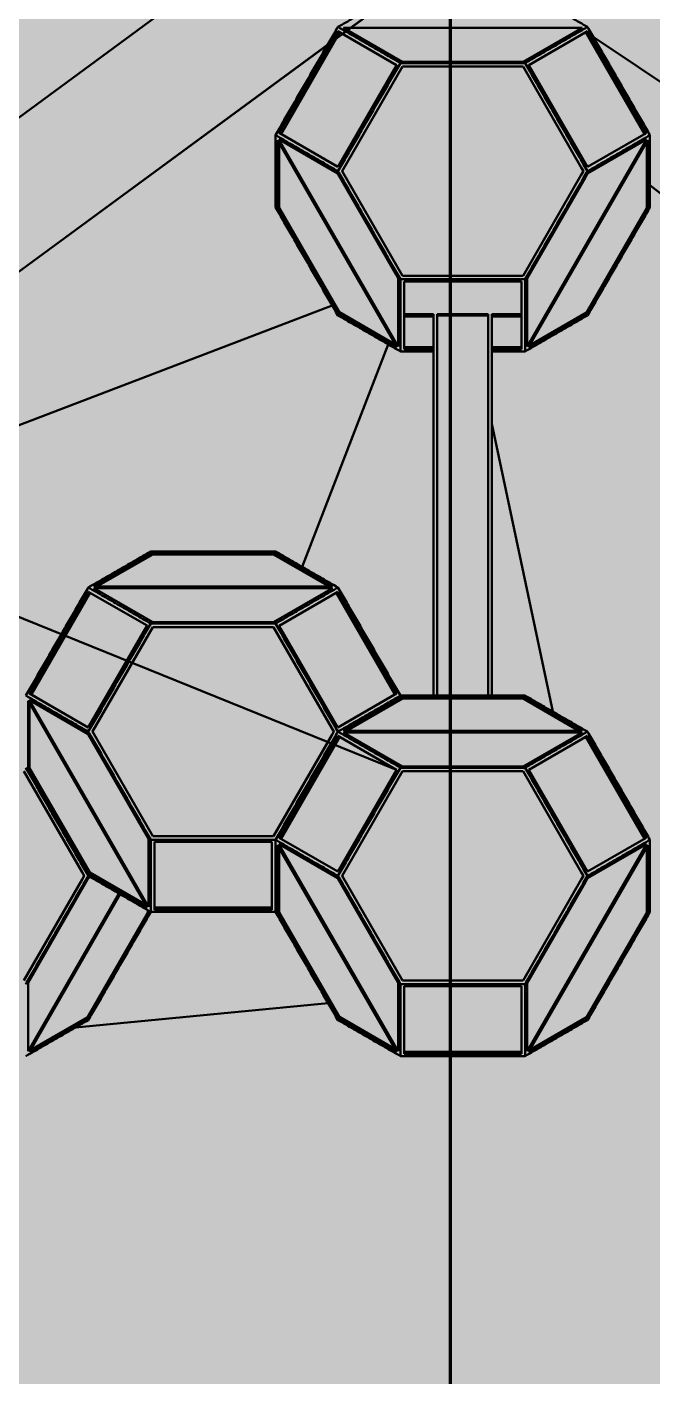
# Model space of a CAD drawing. Header units: millimetres. Extents: x 401 to 30661, y 2016 to 22119.
# Drawn here: x 6500.9 to 6574.5, y 13621.5 to 13780.3 of the extents above; entities that cross this region are included whole.
import ezdxf

# ---------------------------------------------------------------- set-up
doc = ezdxf.new("R2010")
doc.units = ezdxf.units.MM
doc.layers.add('1ST', color=51, linetype='Continuous', lineweight=50, true_color=0x7debff)
doc.layers.add('3RD', color=140, linetype='Continuous', lineweight=25, true_color=0x7debff)
doc.layers.add('BACKGROUND', color=7, linetype='Continuous', true_color=0x000000)
doc.layers.add('GLOW-CYAN', color=7, linetype='Continuous', lineweight=100, true_color=0x7debff, transparency=0.8)
doc.layers.add('GLOW-CYAN-2', color=7, linetype='Continuous', lineweight=50, true_color=0x7debff, transparency=0.8)
doc.layers.add('LAYOUT', color=83, linetype='Continuous', lineweight=50, true_color=0x7debff, plot=False)

msp = doc.modelspace()

# ---------------------------------------------------------------- hatches: boundary and pattern name
at = {"layer": 'BACKGROUND'}
h = msp.add_hatch(color=256, dxfattribs=at)
h.dxf.hatch_style = 1
h.paths.add_polyline_path([(400.723, 2015.745), (30660.634, 2015.745), (30660.634, 22119.328), (400.723, 22119.328)])

# ---------------------------------------------------------------- linework, layer by layer
at = {"layer": '1ST', "true_color": 0x39ffb0}
msp.add_circle((6531.7, 13769.252), 529.701, dxfattribs=at)
at = {"layer": '3RD'}
for p, q in [((6544.383, 13692.826), (6127.34, 13861.609)), ((6530.592, 13792.167), (6448.407, 13731.772)), ((6544.819, 13784.495), (6456.169, 13719.347)), ((6530.559, 13767.776), (6537.471, 13779.748)), ((6537.686, 13779.624), (6530.774, 13767.652)), ((6537.471, 13779.748), (6544.383, 13775.757)), ((6538.204, 13780.111), (6538.112, 13780.164)), ((6566.224, 13780.164), (6538.112, 13780.164)), ((6545.064, 13776.151), (6538.204, 13780.111)), ((6566.224, 13780.164), (6559.272, 13776.151)), ((6559.946, 13775.754), (6566.858, 13779.744)), ((6573.555, 13767.648), (6566.643, 13779.62)), ((6566.858, 13779.744), (6566.865, 13779.732)), ((6566.865, 13779.732), (6573.77, 13767.772)), ((6567.525, 13779.108), (6685.437, 13699.806)), ((6558.783, 13776.151), (6545.064, 13776.151)), ((6559.272, 13776.151), (6558.783, 13776.151)), ((6544.383, 13775.757), (6537.471, 13763.786)), ((6537.96, 13763.282), (6545.064, 13775.586)), ((6545.064, 13775.586), (6545.553, 13775.586)), ((6545.553, 13775.586), (6559.272, 13775.586)), ((6559.272, 13775.586), (6566.132, 13763.705)), ((6566.858, 13763.782), (6559.946, 13775.754)), ((6530.367, 13758.898), (6530.367, 13766.913)), ((6544.412, 13742.586), (6530.367, 13766.913)), ((6530.511, 13767.018), (6530.611, 13766.96)), ((6530.511, 13767.018), (6544.575, 13742.658)), ((6530.551, 13759.004), (6530.551, 13766.595)), ((6537.471, 13763.786), (6530.559, 13767.776)), ((6530.611, 13766.96), (6537.471, 13762.999)), ((6559.761, 13742.666), (6573.818, 13767.014)), ((6573.969, 13766.913), (6559.924, 13742.586)), ((6573.77, 13767.772), (6566.865, 13763.786)), ((6566.865, 13762.999), (6573.818, 13767.014)), ((6573.859, 13758.961), (6573.859, 13766.722)), ((6573.969, 13766.913), (6573.969, 13766.819)), ((6573.969, 13766.819), (6573.969, 13758.898)), ((6545.064, 13750.977), (6537.96, 13763.282)), ((6566.132, 13763.705), (6566.376, 13763.282)), ((6566.376, 13763.282), (6566.132, 13762.858)), ((6566.865, 13763.786), (6566.858, 13763.782)), ((6537.471, 13762.999), (6544.331, 13751.118)), ((6566.132, 13762.858), (6559.272, 13750.977)), ((6559.761, 13750.695), (6566.621, 13762.576)), ((6566.621, 13762.576), (6566.865, 13762.999)), ((6574.213, 13761.621), (6677.529, 13681.222)), ((6530.551, 13759.004), (6530.367, 13758.898)), ((6537.471, 13746.593), (6530.367, 13758.898)), ((6537.655, 13746.699), (6530.551, 13759.004)), ((6566.755, 13746.657), (6573.859, 13758.961)), ((6573.969, 13758.898), (6567.109, 13747.016)), ((6573.859, 13758.961), (6573.969, 13758.898)), ((6544.331, 13751.118), (6544.575, 13750.695)), ((6544.575, 13750.695), (6544.575, 13750.413)), ((6545.553, 13750.977), (6545.064, 13750.977)), ((6559.272, 13750.977), (6545.553, 13750.977)), ((6559.761, 13742.774), (6559.761, 13750.695)), ((6544.575, 13750.413), (6544.575, 13742.658)), ((6545.256, 13750.302), (6559.08, 13750.302)), ((6545.256, 13742.32), (6545.256, 13750.302)), ((6559.08, 13750.302), (6559.08, 13742.32)), ((6536.793, 13747.485), (6461.054, 13718.534)), ((6537.655, 13746.699), (6537.471, 13746.593)), ((6537.715, 13746.452), (6537.471, 13746.593)), ((6544.228, 13742.904), (6537.655, 13746.699)), ((6544.412, 13742.586), (6537.715, 13746.452)), ((6548.731, 13746.437), (6545.256, 13746.437)), ((6545.256, 13746.185), (6545.256, 13746.437)), ((6548.731, 13746.185), (6545.256, 13746.185)), ((6548.731, 13746.437), (6548.731, 13701.564)), ((6555.168, 13746.437), (6549.168, 13746.437)), ((6549.168, 13701.564), (6549.168, 13746.437)), ((6555.168, 13746.315), (6549.168, 13746.315)), ((6555.168, 13746.437), (6555.168, 13701.564)), ((6559.08, 13746.437), (6555.605, 13746.437)), ((6555.605, 13701.564), (6555.605, 13746.437)), ((6559.08, 13746.185), (6555.605, 13746.185)), ((6559.08, 13746.437), (6559.08, 13746.185)), ((6566.865, 13746.593), (6559.924, 13742.586)), ((6560.034, 13742.777), (6566.755, 13746.657)), ((6566.755, 13746.657), (6566.865, 13746.593)), ((6567.109, 13747.016), (6566.865, 13746.593)), ((6543.387, 13742.895), (6533.243, 13716.733)), ((6545.256, 13742.569), (6548.731, 13742.569)), ((6555.605, 13742.569), (6559.08, 13742.569)), ((6559.761, 13742.666), (6559.761, 13742.774)), ((6548.731, 13742.32), (6545.256, 13742.32)), ((6559.08, 13742.32), (6555.605, 13742.32)), ((6562.772, 13699.684), (6555.605, 13733.545)), ((6508.729, 13714.386), (6515.67, 13718.393)), ((6515.67, 13718.181), (6509.096, 13714.386)), ((6515.67, 13718.181), (6515.67, 13718.393)), ((6515.67, 13718.393), (6516.159, 13718.393)), ((6529.878, 13718.181), (6515.67, 13718.181)), ((6516.159, 13718.393), (6529.878, 13718.393)), ((6529.878, 13718.181), (6529.878, 13718.393)), ((6529.878, 13718.393), (6536.738, 13714.433)), ((6536.452, 13714.386), (6529.878, 13718.181)), ((6508.81, 13714.151), (6508.718, 13714.204)), ((6536.83, 13714.204), (6508.718, 13714.204)), ((6508.729, 13714.386), (6536.819, 13714.386)), ((6515.67, 13710.19), (6508.81, 13714.151)), ((6536.83, 13714.204), (6529.878, 13710.19)), ((6536.738, 13714.433), (6536.819, 13714.386)), ((6501.165, 13701.816), (6508.077, 13713.788)), ((6508.292, 13713.663), (6501.38, 13701.692)), ((6508.077, 13713.788), (6514.989, 13709.797)), ((6530.552, 13709.793), (6537.464, 13713.784)), ((6544.161, 13701.688), (6537.249, 13713.659)), ((6537.464, 13713.784), (6537.471, 13713.772)), ((6537.471, 13713.772), (6544.376, 13701.812)), ((6514.989, 13709.797), (6508.077, 13697.825)), ((6508.566, 13697.321), (6515.67, 13709.626)), ((6529.389, 13710.19), (6515.67, 13710.19)), ((6515.67, 13709.626), (6516.159, 13709.626)), ((6516.159, 13709.626), (6529.878, 13709.626)), ((6529.878, 13710.19), (6529.389, 13710.19)), ((6529.878, 13709.626), (6536.738, 13697.744)), ((6537.464, 13697.821), (6530.552, 13709.793)), ((6508.077, 13697.825), (6501.165, 13701.816)), ((6544.376, 13701.812), (6537.471, 13697.825)), ((6538.123, 13697.415), (6545.064, 13701.423)), ((6545.064, 13701.211), (6545.064, 13701.423)), ((6545.064, 13701.423), (6545.553, 13701.423)), ((6545.553, 13701.423), (6559.272, 13701.423)), ((6559.272, 13701.211), (6559.272, 13701.423)), ((6559.272, 13701.423), (6566.132, 13697.462)), ((6500.973, 13692.937), (6500.973, 13700.952)), ((6515.018, 13676.625), (6500.973, 13700.952)), ((6501.117, 13701.057), (6501.217, 13700.999)), ((6501.117, 13701.057), (6515.181, 13676.698)), ((6501.157, 13693.044), (6501.157, 13700.634)), ((6501.217, 13700.999), (6508.077, 13697.039)), ((6545.064, 13701.211), (6538.49, 13697.415)), ((6559.272, 13701.211), (6545.064, 13701.211)), ((6565.846, 13697.415), (6559.272, 13701.211)), ((6508.077, 13697.039), (6514.937, 13685.158)), ((6515.67, 13685.017), (6508.566, 13697.321)), ((6536.738, 13696.898), (6529.878, 13685.017)), ((6530.559, 13684.845), (6537.471, 13696.817)), ((6537.686, 13696.693), (6530.774, 13684.721)), ((6536.738, 13697.744), (6536.982, 13697.321)), ((6536.982, 13697.321), (6536.738, 13696.898)), ((6537.471, 13697.825), (6537.464, 13697.821)), ((6537.471, 13696.817), (6544.383, 13692.826)), ((6538.204, 13697.18), (6538.112, 13697.233)), ((6566.224, 13697.233), (6538.112, 13697.233)), ((6538.123, 13697.415), (6566.213, 13697.415)), ((6545.064, 13693.22), (6538.204, 13697.18)), ((6566.224, 13697.233), (6559.272, 13693.22)), ((6559.946, 13692.823), (6566.858, 13696.813)), ((6566.132, 13697.462), (6566.213, 13697.415)), ((6573.555, 13684.717), (6566.643, 13696.689)), ((6566.858, 13696.813), (6566.865, 13696.802)), ((6566.865, 13696.802), (6573.77, 13684.841)), ((6500.484, 13692.655), (6507.344, 13680.774)), ((6501.157, 13693.044), (6500.973, 13692.937)), ((6508.077, 13680.633), (6500.973, 13692.937)), ((6508.261, 13680.739), (6501.157, 13693.044)), ((6544.383, 13692.826), (6537.471, 13680.855)), ((6537.96, 13680.351), (6545.064, 13692.655)), ((6558.783, 13693.22), (6545.064, 13693.22)), ((6545.064, 13692.655), (6545.553, 13692.655)), ((6545.553, 13692.655), (6559.272, 13692.655)), ((6559.272, 13693.22), (6558.783, 13693.22)), ((6559.272, 13692.655), (6566.132, 13680.774)), ((6566.858, 13680.851), (6559.946, 13692.823)), ((6514.937, 13685.158), (6515.181, 13684.734)), ((6515.181, 13684.734), (6515.181, 13684.452)), ((6515.181, 13684.452), (6515.181, 13676.698)), ((6516.159, 13685.017), (6515.67, 13685.017)), ((6515.862, 13684.341), (6529.686, 13684.341)), ((6515.862, 13676.36), (6515.862, 13684.341)), ((6529.878, 13685.017), (6516.159, 13685.017)), ((6529.686, 13684.341), (6529.686, 13676.36)), ((6530.367, 13675.967), (6530.367, 13683.982)), ((6544.412, 13659.655), (6530.367, 13683.982)), ((6530.511, 13684.087), (6530.611, 13684.029)), ((6530.511, 13684.087), (6544.575, 13659.727)), ((6537.471, 13680.855), (6530.559, 13684.845)), ((6530.611, 13684.029), (6537.471, 13680.068)), ((6559.761, 13659.735), (6573.818, 13684.083)), ((6573.969, 13683.982), (6559.924, 13659.655)), ((6573.77, 13684.841), (6566.865, 13680.855)), ((6566.865, 13680.068), (6573.818, 13684.083)), ((6573.859, 13676.031), (6573.859, 13683.791)), ((6573.969, 13683.982), (6573.969, 13683.888)), ((6573.969, 13683.888), (6573.969, 13675.967)), ((6530.551, 13676.073), (6530.551, 13683.664)), ((6507.344, 13680.774), (6507.588, 13680.351)), ((6508.261, 13680.739), (6508.077, 13680.633)), ((6508.322, 13680.492), (6508.077, 13680.633)), ((6514.835, 13676.943), (6508.261, 13680.739)), ((6566.132, 13680.774), (6566.376, 13680.351)), ((6566.865, 13680.855), (6566.858, 13680.851)), ((6507.344, 13679.927), (6500.484, 13668.046)), ((6500.973, 13667.764), (6507.833, 13679.645)), ((6507.588, 13680.351), (6507.344, 13679.927)), ((6507.833, 13679.645), (6508.077, 13680.068)), ((6508.077, 13680.068), (6508.322, 13680.21)), ((6515.018, 13676.625), (6508.322, 13680.492)), ((6537.471, 13680.068), (6544.331, 13668.187)), ((6545.064, 13668.046), (6537.96, 13680.351)), ((6566.132, 13679.927), (6559.272, 13668.046)), ((6559.761, 13667.764), (6566.621, 13679.645)), ((6566.376, 13680.351), (6566.132, 13679.927)), ((6566.621, 13679.645), (6566.865, 13680.068)), ((6500.973, 13659.735), (6511.676, 13678.273)), ((6511.833, 13678.182), (6501.136, 13659.655)), ((6507.967, 13663.726), (6515.071, 13676.031)), ((6515.181, 13675.967), (6508.322, 13664.085)), ((6515.071, 13676.031), (6515.071, 13676.313)), ((6515.071, 13676.031), (6515.181, 13675.967)), ((6515.181, 13676.249), (6515.181, 13675.967)), ((6515.862, 13676.608), (6529.686, 13676.608)), ((6529.686, 13676.36), (6515.862, 13676.36)), ((6530.551, 13676.073), (6530.367, 13675.967)), ((6537.471, 13663.662), (6530.367, 13675.967)), ((6537.655, 13663.768), (6530.551, 13676.073)), ((6566.755, 13663.726), (6573.859, 13676.031)), ((6573.969, 13675.967), (6567.109, 13664.085)), ((6573.859, 13676.031), (6573.969, 13675.967)), ((6544.331, 13668.187), (6544.575, 13667.764)), ((6545.553, 13668.046), (6545.064, 13668.046)), ((6559.272, 13668.046), (6545.553, 13668.046)), ((6500.973, 13659.843), (6500.973, 13667.764)), ((6544.575, 13667.764), (6544.575, 13667.482)), ((6544.575, 13667.482), (6544.575, 13659.727)), ((6545.256, 13667.371), (6559.08, 13667.371)), ((6545.256, 13659.389), (6545.256, 13667.371)), ((6559.08, 13667.371), (6559.08, 13659.389)), ((6559.761, 13659.843), (6559.761, 13667.764)), ((6536.316, 13665.381), (6506.565, 13662.507)), ((6508.077, 13663.662), (6501.136, 13659.655)), ((6501.246, 13659.846), (6507.967, 13663.726)), ((6507.967, 13663.726), (6508.077, 13663.662)), ((6508.322, 13664.085), (6508.077, 13663.662)), ((6537.655, 13663.768), (6537.471, 13663.662)), ((6537.715, 13663.521), (6537.471, 13663.662)), ((6544.228, 13659.973), (6537.655, 13663.768)), ((6544.412, 13659.655), (6537.715, 13663.521)), ((6566.865, 13663.662), (6559.924, 13659.655)), ((6560.034, 13659.846), (6566.755, 13663.726)), ((6566.755, 13663.726), (6566.865, 13663.662)), ((6567.109, 13664.085), (6566.865, 13663.662)), ((6500.973, 13659.735), (6500.973, 13659.843)), ((6545.256, 13659.638), (6559.08, 13659.638)), ((6559.08, 13659.389), (6545.256, 13659.389)), ((6559.761, 13659.735), (6559.761, 13659.843))]:
    msp.add_line(p, q, dxfattribs=at)
for points in [[(6537.471, 13780.252), (6544.819, 13784.495)], [(6559.516, 13784.495), (6566.865, 13780.252)], [(6530.123, 13767.524), (6537.471, 13780.252)], [(6544.819, 13776.009), (6537.471, 13780.252)], [(6559.516, 13776.009), (6566.865, 13780.252)], [(6574.213, 13767.524), (6566.865, 13780.252)], [(6537.471, 13763.282), (6544.819, 13776.009)], [(6544.819, 13776.009), (6559.516, 13776.009)], [(6566.865, 13763.282), (6559.516, 13776.009)], [(6530.123, 13759.039), (6530.123, 13767.524)], [(6537.471, 13763.282), (6530.123, 13767.524)], [(6566.865, 13763.282), (6574.213, 13767.524)], [(6574.213, 13759.039), (6574.213, 13767.524)], [(6544.819, 13750.554), (6537.471, 13763.282)], [(6559.516, 13750.554), (6566.865, 13763.282)], [(6530.123, 13759.039), (6537.471, 13746.311)], [(6574.213, 13759.039), (6566.865, 13746.311)], [(6544.819, 13750.554), (6559.516, 13750.554)], [(6544.819, 13750.554), (6544.819, 13742.068)], [(6559.516, 13750.554), (6559.516, 13742.068)], [(6537.471, 13746.311), (6544.819, 13742.068)], [(6559.516, 13742.068), (6566.865, 13746.311)], [(6544.819, 13742.068), (6548.731, 13742.068)], [(6555.605, 13742.068), (6559.516, 13742.068)], [(6508.077, 13714.292), (6515.426, 13718.534)], [(6530.123, 13718.534), (6515.426, 13718.534)], [(6530.123, 13718.534), (6537.471, 13714.292)], [(6500.729, 13701.564), (6508.077, 13714.292)], [(6515.426, 13710.049), (6508.077, 13714.292)], [(6530.123, 13710.049), (6537.471, 13714.292)], [(6544.819, 13701.564), (6537.471, 13714.292)], [(6508.077, 13697.321), (6515.426, 13710.049)], [(6515.426, 13710.049), (6530.123, 13710.049)], [(6537.471, 13697.321), (6530.123, 13710.049)], [(6508.077, 13697.321), (6500.729, 13701.564)], [(6537.471, 13697.321), (6544.819, 13701.564)], [(6537.471, 13697.321), (6544.819, 13701.564)], [(6559.516, 13701.564), (6544.819, 13701.564)], [(6559.516, 13701.564), (6566.865, 13697.321)], [(6515.426, 13684.593), (6508.077, 13697.321)], [(6530.123, 13684.593), (6537.471, 13697.321)], [(6530.123, 13684.593), (6537.471, 13697.321)], [(6544.819, 13693.079), (6537.471, 13697.321)], [(6559.516, 13693.079), (6566.865, 13697.321)], [(6574.213, 13684.593), (6566.865, 13697.321)], [(6508.077, 13680.351), (6500.729, 13693.079)], [(6500.729, 13693.079), (6508.077, 13680.351)], [(6537.471, 13680.351), (6544.819, 13693.079)], [(6544.819, 13693.079), (6559.516, 13693.079)], [(6566.865, 13680.351), (6559.516, 13693.079)], [(6515.426, 13684.593), (6530.123, 13684.593)], [(6515.426, 13684.593), (6515.426, 13676.108)], [(6530.123, 13684.593), (6530.123, 13676.108)], [(6530.123, 13676.108), (6530.123, 13684.593)], [(6537.471, 13680.351), (6530.123, 13684.593)], [(6566.865, 13680.351), (6574.213, 13684.593)], [(6574.213, 13676.108), (6574.213, 13684.593)], [(6500.729, 13667.623), (6508.077, 13680.351)], [(6508.077, 13680.351), (6515.426, 13676.108)], [(6544.819, 13667.623), (6537.471, 13680.351)], [(6559.516, 13667.623), (6566.865, 13680.351)], [(6515.426, 13676.108), (6508.077, 13663.38)], [(6515.426, 13676.108), (6530.123, 13676.108)], [(6530.123, 13676.108), (6537.471, 13663.38)], [(6574.213, 13676.108), (6566.865, 13663.38)], [(6544.819, 13667.623), (6559.516, 13667.623)], [(6544.819, 13667.623), (6544.819, 13659.137)], [(6559.516, 13667.623), (6559.516, 13659.137)], [(6500.729, 13659.137), (6508.077, 13663.38)], [(6537.471, 13663.38), (6544.819, 13659.137)], [(6559.516, 13659.137), (6566.865, 13663.38)], [(6544.819, 13659.137), (6559.516, 13659.137)]]:
    msp.add_open_spline(points, degree=1, dxfattribs=at)
at = {"layer": 'GLOW-CYAN'}
msp.add_lwpolyline([(6550.723, 6115.853), (6550.723, 15115.853)], dxfattribs=at)
msp.add_circle((6531.7, 13769.252), 529.701, dxfattribs=at)
at = {"layer": 'GLOW-CYAN-2'}
for p, q in [((6544.383, 13692.826), (6127.34, 13861.609)), ((6530.592, 13792.167), (6448.407, 13731.772)), ((6544.819, 13784.495), (6456.169, 13719.347)), ((6530.559, 13767.776), (6537.471, 13779.748)), ((6537.686, 13779.624), (6530.774, 13767.652)), ((6537.471, 13779.748), (6544.383, 13775.757)), ((6538.204, 13780.111), (6538.112, 13780.164)), ((6566.224, 13780.164), (6538.112, 13780.164)), ((6545.064, 13776.151), (6538.204, 13780.111)), ((6566.224, 13780.164), (6559.272, 13776.151)), ((6559.946, 13775.754), (6566.858, 13779.744)), ((6573.555, 13767.648), (6566.643, 13779.62)), ((6566.858, 13779.744), (6566.865, 13779.732)), ((6566.865, 13779.732), (6573.77, 13767.772)), ((6567.525, 13779.108), (6685.437, 13699.806)), ((6558.783, 13776.151), (6545.064, 13776.151)), ((6559.272, 13776.151), (6558.783, 13776.151)), ((6544.383, 13775.757), (6537.471, 13763.786)), ((6537.96, 13763.282), (6545.064, 13775.586)), ((6545.064, 13775.586), (6545.553, 13775.586)), ((6545.553, 13775.586), (6559.272, 13775.586)), ((6559.272, 13775.586), (6566.132, 13763.705)), ((6566.858, 13763.782), (6559.946, 13775.754)), ((6530.367, 13758.898), (6530.367, 13766.913)), ((6544.412, 13742.586), (6530.367, 13766.913)), ((6530.511, 13767.018), (6530.611, 13766.96)), ((6530.511, 13767.018), (6544.575, 13742.658)), ((6530.551, 13759.004), (6530.551, 13766.595)), ((6537.471, 13763.786), (6530.559, 13767.776)), ((6530.611, 13766.96), (6537.471, 13762.999)), ((6559.761, 13742.666), (6573.818, 13767.014)), ((6573.969, 13766.913), (6559.924, 13742.586)), ((6573.77, 13767.772), (6566.865, 13763.786)), ((6566.865, 13762.999), (6573.818, 13767.014)), ((6573.859, 13758.961), (6573.859, 13766.722)), ((6573.969, 13766.913), (6573.969, 13766.819)), ((6573.969, 13766.819), (6573.969, 13758.898)), ((6545.064, 13750.977), (6537.96, 13763.282)), ((6566.132, 13763.705), (6566.376, 13763.282)), ((6566.376, 13763.282), (6566.132, 13762.858)), ((6566.865, 13763.786), (6566.858, 13763.782)), ((6537.471, 13762.999), (6544.331, 13751.118)), ((6566.132, 13762.858), (6559.272, 13750.977)), ((6559.761, 13750.695), (6566.621, 13762.576)), ((6566.621, 13762.576), (6566.865, 13762.999)), ((6574.213, 13761.621), (6677.529, 13681.222)), ((6530.551, 13759.004), (6530.367, 13758.898)), ((6537.471, 13746.593), (6530.367, 13758.898)), ((6537.655, 13746.699), (6530.551, 13759.004)), ((6566.755, 13746.657), (6573.859, 13758.961)), ((6573.969, 13758.898), (6567.109, 13747.016)), ((6573.859, 13758.961), (6573.969, 13758.898)), ((6544.331, 13751.118), (6544.575, 13750.695)), ((6544.575, 13750.695), (6544.575, 13750.413)), ((6545.553, 13750.977), (6545.064, 13750.977)), ((6559.272, 13750.977), (6545.553, 13750.977)), ((6559.761, 13742.774), (6559.761, 13750.695)), ((6544.575, 13750.413), (6544.575, 13742.658)), ((6545.256, 13750.302), (6559.08, 13750.302)), ((6545.256, 13742.32), (6545.256, 13750.302)), ((6559.08, 13750.302), (6559.08, 13742.32)), ((6536.793, 13747.485), (6461.054, 13718.534)), ((6537.655, 13746.699), (6537.471, 13746.593)), ((6537.715, 13746.452), (6537.471, 13746.593)), ((6544.228, 13742.904), (6537.655, 13746.699)), ((6544.412, 13742.586), (6537.715, 13746.452)), ((6548.731, 13746.437), (6545.256, 13746.437)), ((6545.256, 13746.185), (6545.256, 13746.437)), ((6548.731, 13746.185), (6545.256, 13746.185)), ((6548.731, 13746.437), (6548.731, 13701.564)), ((6555.168, 13746.437), (6549.168, 13746.437)), ((6549.168, 13701.564), (6549.168, 13746.437)), ((6555.168, 13746.315), (6549.168, 13746.315)), ((6555.168, 13746.437), (6555.168, 13701.564)), ((6559.08, 13746.437), (6555.605, 13746.437)), ((6555.605, 13701.564), (6555.605, 13746.437)), ((6559.08, 13746.185), (6555.605, 13746.185)), ((6559.08, 13746.437), (6559.08, 13746.185)), ((6566.865, 13746.593), (6559.924, 13742.586)), ((6560.034, 13742.777), (6566.755, 13746.657)), ((6566.755, 13746.657), (6566.865, 13746.593)), ((6567.109, 13747.016), (6566.865, 13746.593)), ((6543.387, 13742.895), (6533.243, 13716.733)), ((6545.256, 13742.569), (6548.731, 13742.569)), ((6555.605, 13742.569), (6559.08, 13742.569)), ((6559.761, 13742.666), (6559.761, 13742.774)), ((6548.731, 13742.32), (6545.256, 13742.32)), ((6559.08, 13742.32), (6555.605, 13742.32)), ((6562.772, 13699.684), (6555.605, 13733.545)), ((6508.729, 13714.386), (6515.67, 13718.393)), ((6515.67, 13718.181), (6509.096, 13714.386)), ((6515.67, 13718.181), (6515.67, 13718.393)), ((6515.67, 13718.393), (6516.159, 13718.393)), ((6529.878, 13718.181), (6515.67, 13718.181)), ((6516.159, 13718.393), (6529.878, 13718.393)), ((6529.878, 13718.181), (6529.878, 13718.393)), ((6529.878, 13718.393), (6536.738, 13714.433)), ((6536.452, 13714.386), (6529.878, 13718.181)), ((6508.81, 13714.151), (6508.718, 13714.204)), ((6536.83, 13714.204), (6508.718, 13714.204)), ((6508.729, 13714.386), (6536.819, 13714.386)), ((6515.67, 13710.19), (6508.81, 13714.151)), ((6536.83, 13714.204), (6529.878, 13710.19)), ((6536.738, 13714.433), (6536.819, 13714.386)), ((6501.165, 13701.816), (6508.077, 13713.788)), ((6508.292, 13713.663), (6501.38, 13701.692)), ((6508.077, 13713.788), (6514.989, 13709.797)), ((6530.552, 13709.793), (6537.464, 13713.784)), ((6544.161, 13701.688), (6537.249, 13713.659)), ((6537.464, 13713.784), (6537.471, 13713.772)), ((6537.471, 13713.772), (6544.376, 13701.812)), ((6514.989, 13709.797), (6508.077, 13697.825)), ((6508.566, 13697.321), (6515.67, 13709.626)), ((6529.389, 13710.19), (6515.67, 13710.19)), ((6515.67, 13709.626), (6516.159, 13709.626)), ((6516.159, 13709.626), (6529.878, 13709.626)), ((6529.878, 13710.19), (6529.389, 13710.19)), ((6529.878, 13709.626), (6536.738, 13697.744)), ((6537.464, 13697.821), (6530.552, 13709.793)), ((6508.077, 13697.825), (6501.165, 13701.816)), ((6544.376, 13701.812), (6537.471, 13697.825)), ((6538.123, 13697.415), (6545.064, 13701.423)), ((6545.064, 13701.211), (6545.064, 13701.423)), ((6545.064, 13701.423), (6545.553, 13701.423)), ((6545.553, 13701.423), (6559.272, 13701.423)), ((6559.272, 13701.211), (6559.272, 13701.423)), ((6559.272, 13701.423), (6566.132, 13697.462)), ((6500.973, 13692.937), (6500.973, 13700.952)), ((6515.018, 13676.625), (6500.973, 13700.952)), ((6501.117, 13701.057), (6501.217, 13700.999)), ((6501.117, 13701.057), (6515.181, 13676.698)), ((6501.157, 13693.044), (6501.157, 13700.634)), ((6501.217, 13700.999), (6508.077, 13697.039)), ((6545.064, 13701.211), (6538.49, 13697.415)), ((6559.272, 13701.211), (6545.064, 13701.211)), ((6565.846, 13697.415), (6559.272, 13701.211)), ((6508.077, 13697.039), (6514.937, 13685.158)), ((6515.67, 13685.017), (6508.566, 13697.321)), ((6536.738, 13696.898), (6529.878, 13685.017)), ((6530.559, 13684.845), (6537.471, 13696.817)), ((6537.686, 13696.693), (6530.774, 13684.721)), ((6536.738, 13697.744), (6536.982, 13697.321)), ((6536.982, 13697.321), (6536.738, 13696.898)), ((6537.471, 13697.825), (6537.464, 13697.821)), ((6537.471, 13696.817), (6544.383, 13692.826)), ((6538.204, 13697.18), (6538.112, 13697.233)), ((6566.224, 13697.233), (6538.112, 13697.233)), ((6538.123, 13697.415), (6566.213, 13697.415)), ((6545.064, 13693.22), (6538.204, 13697.18)), ((6566.224, 13697.233), (6559.272, 13693.22)), ((6559.946, 13692.823), (6566.858, 13696.813)), ((6566.132, 13697.462), (6566.213, 13697.415)), ((6573.555, 13684.717), (6566.643, 13696.689)), ((6566.858, 13696.813), (6566.865, 13696.802)), ((6566.865, 13696.802), (6573.77, 13684.841)), ((6500.484, 13692.655), (6507.344, 13680.774)), ((6501.157, 13693.044), (6500.973, 13692.937)), ((6508.077, 13680.633), (6500.973, 13692.937)), ((6508.261, 13680.739), (6501.157, 13693.044)), ((6544.383, 13692.826), (6537.471, 13680.855)), ((6537.96, 13680.351), (6545.064, 13692.655)), ((6558.783, 13693.22), (6545.064, 13693.22)), ((6545.064, 13692.655), (6545.553, 13692.655)), ((6545.553, 13692.655), (6559.272, 13692.655)), ((6559.272, 13693.22), (6558.783, 13693.22)), ((6559.272, 13692.655), (6566.132, 13680.774)), ((6566.858, 13680.851), (6559.946, 13692.823)), ((6514.937, 13685.158), (6515.181, 13684.734)), ((6515.181, 13684.734), (6515.181, 13684.452)), ((6515.181, 13684.452), (6515.181, 13676.698)), ((6516.159, 13685.017), (6515.67, 13685.017)), ((6515.862, 13684.341), (6529.686, 13684.341)), ((6515.862, 13676.36), (6515.862, 13684.341)), ((6529.878, 13685.017), (6516.159, 13685.017)), ((6529.686, 13684.341), (6529.686, 13676.36)), ((6530.367, 13675.967), (6530.367, 13683.982)), ((6544.412, 13659.655), (6530.367, 13683.982)), ((6530.511, 13684.087), (6530.611, 13684.029)), ((6530.511, 13684.087), (6544.575, 13659.727)), ((6537.471, 13680.855), (6530.559, 13684.845)), ((6530.611, 13684.029), (6537.471, 13680.068)), ((6559.761, 13659.735), (6573.818, 13684.083)), ((6573.969, 13683.982), (6559.924, 13659.655)), ((6573.77, 13684.841), (6566.865, 13680.855)), ((6566.865, 13680.068), (6573.818, 13684.083)), ((6573.859, 13676.031), (6573.859, 13683.791)), ((6573.969, 13683.982), (6573.969, 13683.888)), ((6573.969, 13683.888), (6573.969, 13675.967)), ((6530.551, 13676.073), (6530.551, 13683.664)), ((6507.344, 13680.774), (6507.588, 13680.351)), ((6508.261, 13680.739), (6508.077, 13680.633)), ((6508.322, 13680.492), (6508.077, 13680.633)), ((6514.835, 13676.943), (6508.261, 13680.739)), ((6566.132, 13680.774), (6566.376, 13680.351)), ((6566.865, 13680.855), (6566.858, 13680.851)), ((6507.344, 13679.927), (6500.484, 13668.046)), ((6500.973, 13667.764), (6507.833, 13679.645)), ((6507.588, 13680.351), (6507.344, 13679.927)), ((6507.833, 13679.645), (6508.077, 13680.068)), ((6508.077, 13680.068), (6508.322, 13680.21)), ((6515.018, 13676.625), (6508.322, 13680.492)), ((6537.471, 13680.068), (6544.331, 13668.187)), ((6545.064, 13668.046), (6537.96, 13680.351)), ((6566.132, 13679.927), (6559.272, 13668.046)), ((6559.761, 13667.764), (6566.621, 13679.645)), ((6566.376, 13680.351), (6566.132, 13679.927)), ((6566.621, 13679.645), (6566.865, 13680.068)), ((6500.973, 13659.735), (6511.676, 13678.273)), ((6511.833, 13678.182), (6501.136, 13659.655)), ((6507.967, 13663.726), (6515.071, 13676.031)), ((6515.181, 13675.967), (6508.322, 13664.085)), ((6515.071, 13676.031), (6515.071, 13676.313)), ((6515.071, 13676.031), (6515.181, 13675.967)), ((6515.181, 13676.249), (6515.181, 13675.967)), ((6515.862, 13676.608), (6529.686, 13676.608)), ((6529.686, 13676.36), (6515.862, 13676.36)), ((6530.551, 13676.073), (6530.367, 13675.967)), ((6537.471, 13663.662), (6530.367, 13675.967)), ((6537.655, 13663.768), (6530.551, 13676.073)), ((6566.755, 13663.726), (6573.859, 13676.031)), ((6573.969, 13675.967), (6567.109, 13664.085)), ((6573.859, 13676.031), (6573.969, 13675.967)), ((6544.331, 13668.187), (6544.575, 13667.764)), ((6545.553, 13668.046), (6545.064, 13668.046)), ((6559.272, 13668.046), (6545.553, 13668.046)), ((6500.973, 13659.843), (6500.973, 13667.764)), ((6544.575, 13667.764), (6544.575, 13667.482)), ((6544.575, 13667.482), (6544.575, 13659.727)), ((6545.256, 13667.371), (6559.08, 13667.371)), ((6545.256, 13659.389), (6545.256, 13667.371)), ((6559.08, 13667.371), (6559.08, 13659.389)), ((6559.761, 13659.843), (6559.761, 13667.764)), ((6536.316, 13665.381), (6506.565, 13662.507)), ((6508.077, 13663.662), (6501.136, 13659.655)), ((6501.246, 13659.846), (6507.967, 13663.726)), ((6507.967, 13663.726), (6508.077, 13663.662)), ((6508.322, 13664.085), (6508.077, 13663.662)), ((6537.655, 13663.768), (6537.471, 13663.662)), ((6537.715, 13663.521), (6537.471, 13663.662)), ((6544.228, 13659.973), (6537.655, 13663.768)), ((6544.412, 13659.655), (6537.715, 13663.521)), ((6566.865, 13663.662), (6559.924, 13659.655)), ((6560.034, 13659.846), (6566.755, 13663.726)), ((6566.755, 13663.726), (6566.865, 13663.662)), ((6567.109, 13664.085), (6566.865, 13663.662)), ((6500.973, 13659.735), (6500.973, 13659.843)), ((6545.256, 13659.638), (6559.08, 13659.638)), ((6559.08, 13659.389), (6545.256, 13659.389)), ((6559.761, 13659.735), (6559.761, 13659.843))]:
    msp.add_line(p, q, dxfattribs=at)
for points in [[(6537.471, 13780.252), (6544.819, 13784.495)], [(6559.516, 13784.495), (6566.865, 13780.252)], [(6530.123, 13767.524), (6537.471, 13780.252)], [(6544.819, 13776.009), (6537.471, 13780.252)], [(6559.516, 13776.009), (6566.865, 13780.252)], [(6574.213, 13767.524), (6566.865, 13780.252)], [(6537.471, 13763.282), (6544.819, 13776.009)], [(6544.819, 13776.009), (6559.516, 13776.009)], [(6566.865, 13763.282), (6559.516, 13776.009)], [(6530.123, 13759.039), (6530.123, 13767.524)], [(6537.471, 13763.282), (6530.123, 13767.524)], [(6566.865, 13763.282), (6574.213, 13767.524)], [(6574.213, 13759.039), (6574.213, 13767.524)], [(6544.819, 13750.554), (6537.471, 13763.282)], [(6559.516, 13750.554), (6566.865, 13763.282)], [(6530.123, 13759.039), (6537.471, 13746.311)], [(6574.213, 13759.039), (6566.865, 13746.311)], [(6544.819, 13750.554), (6559.516, 13750.554)], [(6544.819, 13750.554), (6544.819, 13742.068)], [(6559.516, 13750.554), (6559.516, 13742.068)], [(6537.471, 13746.311), (6544.819, 13742.068)], [(6559.516, 13742.068), (6566.865, 13746.311)], [(6544.819, 13742.068), (6548.731, 13742.068)], [(6555.605, 13742.068), (6559.516, 13742.068)], [(6508.077, 13714.292), (6515.426, 13718.534)], [(6530.123, 13718.534), (6515.426, 13718.534)], [(6530.123, 13718.534), (6537.471, 13714.292)], [(6500.729, 13701.564), (6508.077, 13714.292)], [(6515.426, 13710.049), (6508.077, 13714.292)], [(6530.123, 13710.049), (6537.471, 13714.292)], [(6544.819, 13701.564), (6537.471, 13714.292)], [(6508.077, 13697.321), (6515.426, 13710.049)], [(6515.426, 13710.049), (6530.123, 13710.049)], [(6537.471, 13697.321), (6530.123, 13710.049)], [(6508.077, 13697.321), (6500.729, 13701.564)], [(6537.471, 13697.321), (6544.819, 13701.564)], [(6537.471, 13697.321), (6544.819, 13701.564)], [(6559.516, 13701.564), (6544.819, 13701.564)], [(6559.516, 13701.564), (6566.865, 13697.321)], [(6515.426, 13684.593), (6508.077, 13697.321)], [(6530.123, 13684.593), (6537.471, 13697.321)], [(6530.123, 13684.593), (6537.471, 13697.321)], [(6544.819, 13693.079), (6537.471, 13697.321)], [(6559.516, 13693.079), (6566.865, 13697.321)], [(6574.213, 13684.593), (6566.865, 13697.321)], [(6508.077, 13680.351), (6500.729, 13693.079)], [(6500.729, 13693.079), (6508.077, 13680.351)], [(6537.471, 13680.351), (6544.819, 13693.079)], [(6544.819, 13693.079), (6559.516, 13693.079)], [(6566.865, 13680.351), (6559.516, 13693.079)], [(6515.426, 13684.593), (6530.123, 13684.593)], [(6515.426, 13684.593), (6515.426, 13676.108)], [(6530.123, 13684.593), (6530.123, 13676.108)], [(6530.123, 13676.108), (6530.123, 13684.593)], [(6537.471, 13680.351), (6530.123, 13684.593)], [(6566.865, 13680.351), (6574.213, 13684.593)], [(6574.213, 13676.108), (6574.213, 13684.593)], [(6500.729, 13667.623), (6508.077, 13680.351)], [(6508.077, 13680.351), (6515.426, 13676.108)], [(6544.819, 13667.623), (6537.471, 13680.351)], [(6559.516, 13667.623), (6566.865, 13680.351)], [(6515.426, 13676.108), (6508.077, 13663.38)], [(6515.426, 13676.108), (6530.123, 13676.108)], [(6530.123, 13676.108), (6537.471, 13663.38)], [(6574.213, 13676.108), (6566.865, 13663.38)], [(6544.819, 13667.623), (6559.516, 13667.623)], [(6544.819, 13667.623), (6544.819, 13659.137)], [(6559.516, 13667.623), (6559.516, 13659.137)], [(6500.729, 13659.137), (6508.077, 13663.38)], [(6537.471, 13663.38), (6544.819, 13659.137)], [(6559.516, 13659.137), (6566.865, 13663.38)], [(6544.819, 13659.137), (6559.516, 13659.137)]]:
    msp.add_open_spline(points, degree=1, dxfattribs=at)
at = {"layer": 'LAYOUT'}
msp.add_lwpolyline([(6550.723, 6115.853), (6550.723, 15115.853)], dxfattribs=at)

doc.saveas('drawing.dxf')
